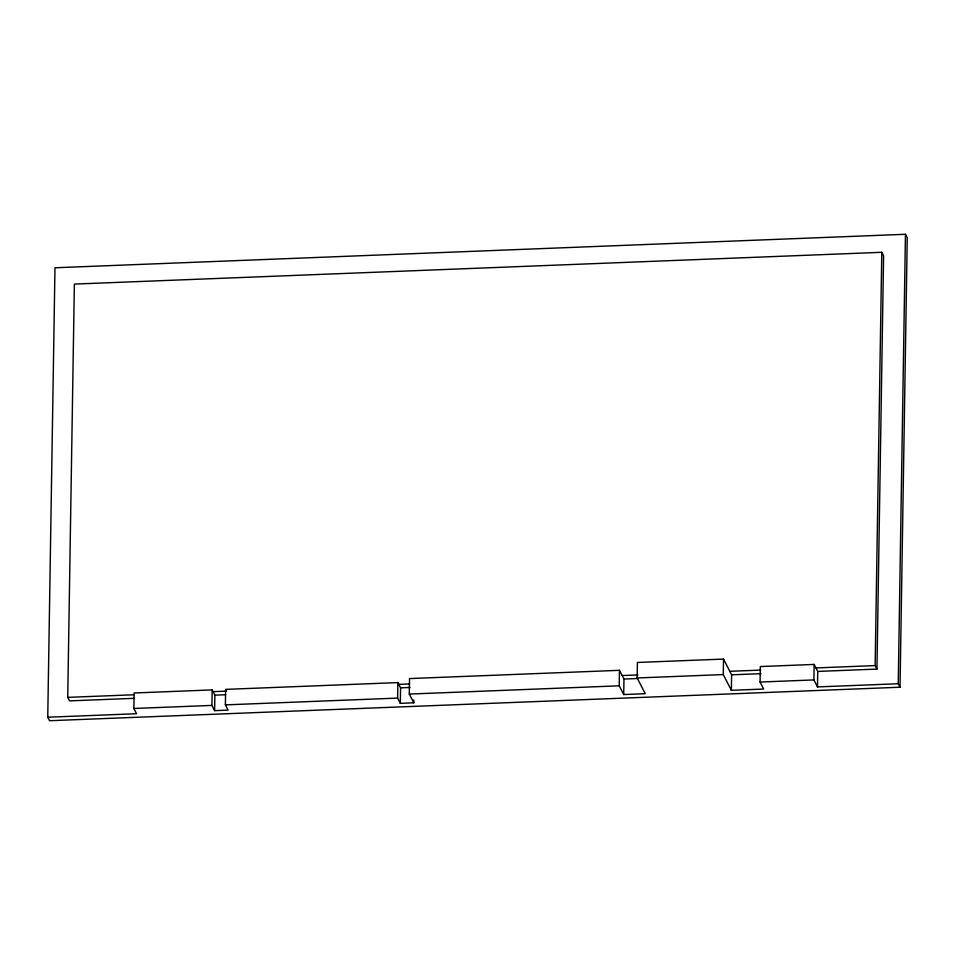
<?xml version="1.0" encoding="UTF-8"?>
<svg xmlns="http://www.w3.org/2000/svg" width="955" height="955" viewBox="0 0 955 955"><rect width="100%" height="100%" fill="white"/><g stroke="black" fill="none" stroke-linecap="round" stroke-linejoin="round"><path stroke-width="1.43" d="M47.75 717.217L54.972 267.77L905.459 234.285L907.25 237.783L900.028 687.23L49.541 720.715L47.75 717.217L136.565 713.719L133.867 708.479L134.118 692.984L212.177 689.916L214.863 695.156L214.612 710.651L228.078 710.126L225.38 704.874L225.631 689.379L397.877 682.598L400.575 687.839L400.324 703.346L413.778 702.808L413.825 699.991M133.891 698.344L69.536 700.875L67.733 697.377L74.371 284.089L881.799 252.299L883.59 255.797L876.953 669.085L817.743 671.425L814.149 664.429L760.323 666.554L760.073 682.049L763.666 689.033L731.363 690.31L723.281 674.576L723.532 659.081L637.403 662.472L637.152 677.966L645.246 693.7L623.711 694.548L619.222 685.809L619.473 670.315L409.54 678.575L409.289 694.07L413.778 702.808M214.612 710.651L211.926 705.411L212.177 689.916M400.324 703.346L397.626 698.093L397.877 682.598M623.711 694.548L623.961 679.053L619.473 670.315M731.363 690.31L731.614 674.815L723.532 659.081M900.028 687.23L898.237 683.744L817.492 686.92L813.899 679.924L814.149 664.429M817.492 686.92L817.743 671.425M876.953 669.085L875.15 665.599L881.799 252.299M898.237 683.744L905.459 234.285M67.733 697.377L133.557 694.786M213.072 691.659L226.526 691.134M398.772 684.353L409.54 683.923M622.159 675.555L637.952 674.934M729.823 671.317L760.646 670.1M815.94 667.927L875.15 665.599M637.152 677.966L723.281 674.576M214.863 695.156L225.631 694.727M400.575 687.839L409.993 687.469M623.961 679.053L636.878 678.539M731.614 674.815L760.98 673.657M409.289 694.07L619.222 685.809M760.073 682.049L813.899 679.924M133.867 708.479L211.926 705.411M225.38 704.874L397.626 698.093"/></g></svg>
